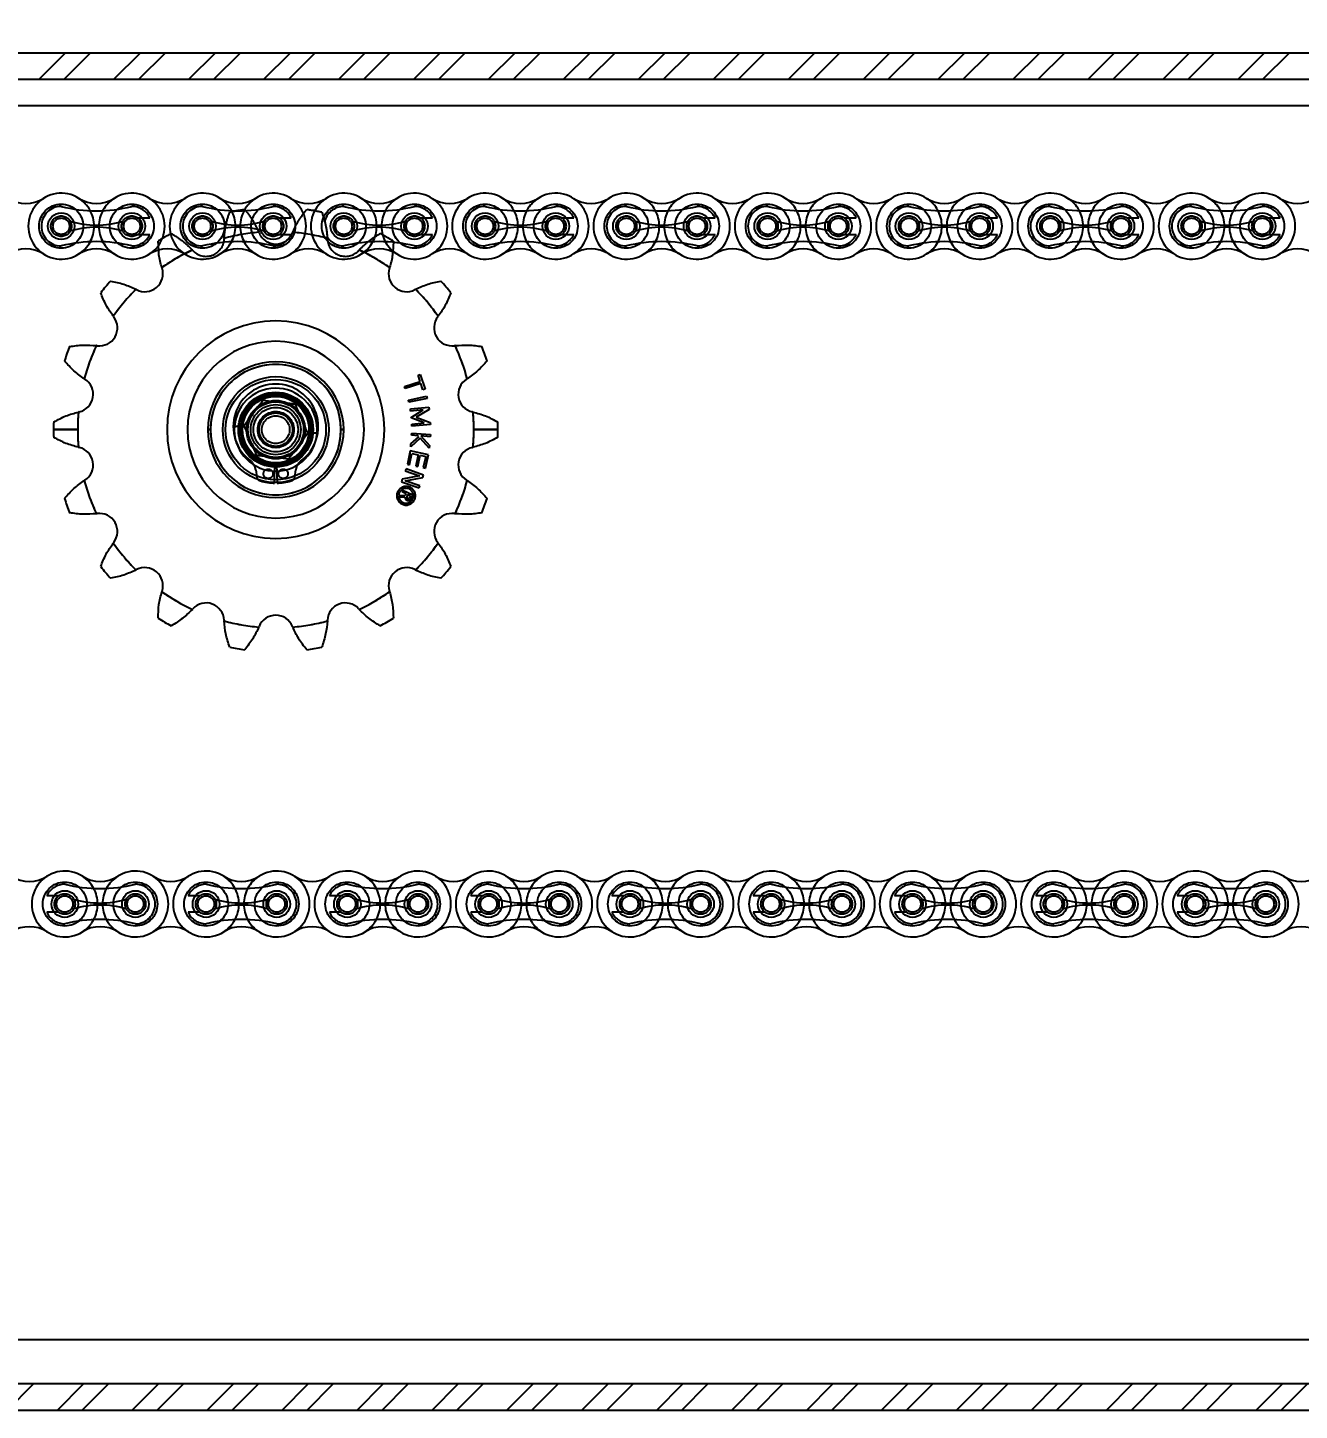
# Model space of a CAD drawing. Header units: metres. Extents: x 0 to 21025, y 0 to 14850.
# Drawn here: x 4385.1 to 4613.7, y 6190.9 to 6439.4 of the extents above; entities that cross this region are included whole.
import ezdxf

# ---------------------------------------------------------------- set-up
doc = ezdxf.new("R2010")
doc.units = ezdxf.units.M
doc.header["$LTSCALE"] = 25
doc.linetypes.add('HIDDEN2', pattern=[4.7625, 3.175, -1.5875])
for name, color, linetype in [('18_COTAS', 7, 'Continuous'), ('SHA', 7, 'Continuous'), ('SL4', 4, 'Continuous'), ('ST1', 7, 'HIDDEN2')]:
    doc.layers.add(name, color=color, linetype=linetype)
doc.styles.add('ROMANS', font='ROMANS.SHX')
doc.dimstyles.new('25___1-25', dxfattribs={"dimscale": 25, "dimtxt": 2.5, "dimasz": 2, "dimexe": 1.5, "dimexo": 1, "dimgap": 0.5, "dimtad": 1, "dimzin": 12, "dimtxsty": 'ROMANS', "dimcen": 0, "dimclrd": 256, "dimclre": 256, "dimclrt": 3, "dimazin": 3, "dimtfac": 1, "dimtmove": 0, "dimatfit": 0, "dimfxl": 1, "dimlwd": -1, "dimlwe": -1, "dimarcsym": 0})
pattern_1 = [(45, (-2913.5705, 2928.034), (-6.735192, 6.735192), []), (45, (-2909.08, 2928.034), (-6.735192, 6.735192), [])]

# ---------------------------------------------------------------- blocks, each defined once
blk = doc.blocks.new('*D13')
at = {"layer": '18_COTAS', "transparency": 16777216}
for p, q in [((2083.56, 6357.87), (2083.56, 7037.95)), ((6382.51, 6357.87), (6382.51, 7037.95)), ((2133.56, 7000.45), (6332.51, 7000.45))]:
    blk.add_line(p, q, dxfattribs=at)
for points in [[(2133.56, 7008.78), (2133.56, 6992.11), (2083.56, 7000.45)], [(6332.51, 7008.78), (6332.51, 6992.11), (6382.51, 7000.45)]]:
    blk.add_solid(points, dxfattribs=at)
at = {"layer": 'Defpoints', "color": 0, "transparency": 16777216}
for p in [(6382.51, 7000.45), (2083.56, 6332.87), (6382.51, 6332.87)]:
    blk.add_point(p, dxfattribs=at)
at = {"layer": '18_COTAS', "color": 3, "transparency": 16777216, "insert": (4233.04, 7050.15), "char_height": 62.5, "attachment_point": 5, "style": 'ROMANS'}
blk.add_mtext('4298,95', dxfattribs=at)

msp = doc.modelspace()

# ---------------------------------------------------------------- hatches: boundary and pattern name
at = {"layer": 'SHA'}
h = msp.add_hatch(dxfattribs=at)
h.set_pattern_fill('ANSI32', color=256, style=0)
h.set_pattern_definition(pattern_1)
h.paths.add_polyline_path([(5535.514, 6434.865), (4210.539, 6434.865), (4210.539, 6430.103), (5535.514, 6430.103)], flags=0)
h = msp.add_hatch(dxfattribs=at)
h.set_pattern_fill('ANSI32', color=256, style=0)
h.set_pattern_definition(pattern_1)
h.paths.add_polyline_path([(4210.539, 6190.865), (5535.514, 6190.865), (5535.514, 6195.628), (4210.539, 6195.628)], flags=0)

# ---------------------------------------------------------------- linework, layer by layer
at = {"layer": 'SL4'}
for p, q in [((4210.539, 6434.865), (5535.514, 6434.865)), ((4210.539, 6430.103), (5535.514, 6430.103)), ((5535.514, 6425.34), (4210.539, 6425.34)), ((4394.089, 6367.135), (4389.757, 6367.135)), ((4417.482, 6367.135), (4417.97, 6367.135)), ((4441.423, 6367.135), (4441.912, 6367.135)), ((4469.637, 6367.135), (4465.304, 6367.135)), ((4210.539, 6203.628), (5535.514, 6203.628)), ((5535.514, 6195.628), (4210.539, 6195.628)), ((5535.514, 6190.865), (4210.539, 6190.865))]:
    msp.add_line(p, q, dxfattribs=at)
for centre, radius in [((4391.129, 6403.705), 2.399), ((4403.829, 6403.705), 2.399), ((4416.529, 6403.705), 2.399), ((4429.229, 6403.705), 2.398), ((4441.929, 6403.705), 2.399), ((4454.629, 6403.705), 2.399), ((4467.329, 6403.705), 2.399), ((4480.029, 6403.705), 2.398), ((4492.729, 6403.705), 2.399), ((4505.429, 6403.705), 2.399), ((4518.129, 6403.705), 2.399), ((4530.829, 6403.705), 2.398), ((4543.529, 6403.705), 2.399), ((4556.229, 6403.705), 2.399), ((4568.929, 6403.705), 2.398), ((4581.629, 6403.705), 2.398), ((4594.329, 6403.705), 2.399), ((4607.029, 6403.705), 2.399), ((4429.697, 6367.135), 9.525), ((4429.697, 6367.135), 9.025), ((4391.768, 6281.87), 2.399), ((4404.468, 6281.87), 2.399), ((4417.168, 6281.87), 2.399), ((4429.868, 6281.87), 2.399), ((4442.568, 6281.87), 2.399), ((4455.268, 6281.87), 2.399), ((4467.968, 6281.87), 2.399), ((4480.668, 6281.87), 2.399), ((4493.368, 6281.87), 2.398), ((4506.068, 6281.87), 2.398), ((4518.768, 6281.87), 2.399), ((4531.468, 6281.87), 2.399), ((4544.168, 6281.87), 2.398), ((4556.868, 6281.87), 2.398), ((4569.568, 6281.87), 2.399), ((4582.268, 6281.87), 2.399), ((4594.968, 6281.87), 2.398), ((4607.668, 6281.87), 2.398)]:
    msp.add_circle(centre, radius, dxfattribs=at)
for centre, radius, start, end in [((4391.129, 6403.705), 5.92, 57.56669, 302.43331), ((4403.829, 6403.705), 5.92, 237.56669, 122.43331), ((4416.529, 6403.705), 5.92, 57.56669, 302.43331), ((4429.229, 6403.705), 5.92, 237.56669, 122.43331), ((4441.929, 6403.705), 5.92, 57.56669, 302.43331), ((4454.629, 6403.705), 5.92, 237.56669, 122.43331), ((4467.329, 6403.705), 5.92, 57.56669, 302.43331), ((4480.029, 6403.705), 5.92, 237.56669, 122.43331), ((4492.729, 6403.705), 5.92, 57.56669, 302.43331), ((4505.429, 6403.705), 5.92, 237.56669, 122.43331), ((4518.129, 6403.705), 5.92, 57.56669, 302.43331), ((4530.829, 6403.705), 5.92, 237.56669, 122.43331), ((4543.529, 6403.705), 5.92, 57.56669, 302.43331), ((4556.229, 6403.705), 5.92, 237.56669, 122.43331), ((4568.929, 6403.705), 5.92, 57.56669, 302.43331), ((4581.629, 6403.705), 5.92, 237.56669, 122.43331), ((4594.329, 6403.705), 5.92, 57.56669, 302.43331), ((4607.029, 6403.705), 5.92, 237.56669, 122.43331), ((4384.779, 6413.698), 5.92, 237.56669, 302.43331), ((4397.479, 6413.698), 5.92, 237.56669, 302.43331), ((4410.179, 6413.698), 5.92, 237.56669, 302.43331), ((4422.879, 6413.698), 5.92, 237.56669, 302.43331), ((4435.579, 6413.698), 5.92, 237.56669, 302.43331), ((4448.279, 6413.698), 5.92, 237.56669, 302.43331), ((4460.979, 6413.698), 5.92, 237.56669, 302.43331), ((4473.679, 6413.698), 5.92, 237.56669, 302.43331), ((4486.379, 6413.698), 5.92, 237.56669, 302.43331), ((4499.079, 6413.698), 5.92, 237.56669, 302.43331), ((4511.779, 6413.698), 5.92, 237.56669, 302.43331), ((4524.479, 6413.698), 5.92, 237.56669, 302.43331), ((4537.179, 6413.698), 5.92, 237.56669, 302.43331), ((4549.879, 6413.698), 5.92, 237.56669, 302.43331), ((4562.579, 6413.698), 5.92, 237.56669, 302.43331), ((4575.279, 6413.698), 5.92, 237.56669, 302.43331), ((4587.979, 6413.698), 5.92, 237.56669, 302.43331), ((4600.679, 6413.698), 5.92, 237.56669, 302.43331), ((4613.379, 6413.698), 5.92, 237.56669, 302.43331), ((4384.779, 6393.712), 5.92, 57.56669, 122.43331), ((4397.479, 6393.712), 5.92, 57.56669, 122.43331), ((4410.179, 6393.712), 5.92, 57.56669, 122.43331), ((4422.879, 6393.712), 5.92, 57.56669, 122.43331), ((4435.579, 6393.712), 5.92, 57.56669, 122.43331), ((4448.279, 6393.712), 5.92, 57.56669, 122.43331), ((4460.979, 6393.712), 5.92, 57.56669, 122.43331), ((4473.679, 6393.712), 5.92, 57.56669, 122.43331), ((4486.379, 6393.712), 5.92, 57.56669, 122.43331), ((4499.079, 6393.712), 5.92, 57.56669, 122.43331), ((4511.779, 6393.712), 5.92, 57.56669, 122.43331), ((4524.479, 6393.712), 5.92, 57.56669, 122.43331), ((4537.179, 6393.712), 5.92, 57.56669, 122.43331), ((4549.879, 6393.712), 5.92, 57.56669, 122.43331), ((4562.579, 6393.712), 5.92, 57.56669, 122.43331), ((4575.279, 6393.712), 5.92, 57.56669, 122.43331), ((4587.979, 6393.712), 5.92, 57.56669, 122.43331), ((4600.679, 6393.712), 5.92, 57.56669, 122.43331), ((4613.379, 6393.712), 5.92, 57.56669, 122.43331), ((4429.697, 6367.135), 35.607, 117.41859, 125.09934), ((4429.697, 6367.135), 35.607, 54.90066, 63.56626), ((4406.173, 6395.17), 3.238, 242.5, 17.5), ((4423.939, 6400.772), 15.39, 197.01769, 197.5), ((4453.221, 6395.17), 3.238, 162.5, 297.5), ((4435.455, 6400.772), 15.39, 342.5, 342.98231), ((4429.697, 6367.135), 39.94, 138.03204, 141.96796), ((4429.697, 6367.135), 35.607, 134.90066, 145.09934), ((4397.571, 6378.647), 15.39, 62.5, 62.98231), ((4461.822, 6378.647), 15.39, 117.01769, 117.5), ((4429.697, 6367.135), 35.607, 34.90066, 45.09934), ((4429.697, 6367.135), 39.94, 38.03204, 41.96796), ((4398.003, 6385.434), 3.238, 262.5, 37.5), ((4412.782, 6396.774), 15.39, 217.01769, 217.5), ((4461.391, 6385.434), 3.238, 142.5, 277.5), ((4446.612, 6396.774), 15.39, 322.5, 322.98231), ((4429.697, 6367.135), 19.544, 0, 180), ((4429.697, 6367.135), 35.607, 154.90066, 165.09934), ((4395.571, 6366.965), 15.39, 82.5, 82.98231), ((4429.697, 6367.135), 15.88, 0, 180), ((4463.822, 6366.965), 15.39, 97.01769, 97.5), ((4429.697, 6367.135), 35.607, 14.90066, 25.09934), ((4429.697, 6367.135), 39.94, 158.03204, 161.96796), ((4429.697, 6367.135), 39.94, 18.03204, 21.96796), ((4429.697, 6367.135), 12.215, 0, 180), ((4429.697, 6367.135), 11.726, 0, 180), ((4393.656, 6373.49), 3.238, 282.5, 57.5), ((4403.665, 6389.201), 15.39, 237.01769, 237.5), ((4465.738, 6373.49), 3.238, 122.5, 257.5), ((4455.729, 6389.201), 15.39, 302.5, 302.98231), ((4429.697, 6367.135), 35.607, 174.90066, 180), ((4397.687, 6355.304), 15.39, 102.5, 102.98231), ((4461.706, 6355.304), 15.39, 77.01769, 77.5), ((4429.697, 6367.135), 35.607, 0, 5.09934), ((4429.697, 6367.135), 39.94, 178.03204, 180), ((4429.697, 6367.135), 39.94, 0, 1.96796), ((4429.697, 6367.135), 39.94, 180, 181.96796), ((4429.697, 6367.135), 35.607, 180, 185.09934), ((4429.697, 6367.135), 19.544, 180, 0), ((4429.697, 6367.135), 15.88, 180, 0), ((4429.697, 6367.135), 12.215, 180, 0), ((4429.697, 6367.135), 11.726, 180, 0), ((4429.697, 6367.135), 35.607, 354.90066, 0), ((4429.697, 6367.135), 39.94, 358.03204, 0), ((4397.687, 6378.967), 15.39, 257.01769, 257.5), ((4393.656, 6360.78), 3.238, 302.5, 77.5), ((4465.738, 6360.78), 3.238, 102.5, 237.5), ((4461.706, 6378.967), 15.39, 282.5, 282.98231), ((4403.665, 6345.069), 15.39, 122.5, 122.98231), ((4429.697, 6367.135), 35.607, 194.90066, 205.09934), ((4429.697, 6367.135), 35.607, 334.90066, 345.09934), ((4455.729, 6345.069), 15.39, 57.01769, 57.5), ((4429.697, 6367.135), 39.94, 198.03204, 201.96796), ((4429.697, 6367.135), 39.94, 338.03204, 341.96796), ((4395.571, 6367.306), 15.39, 277.01769, 277.5), ((4398.003, 6348.837), 3.238, 322.5, 97.5), ((4461.391, 6348.837), 3.238, 82.5, 217.5), ((4463.822, 6367.306), 15.39, 262.5, 262.98231), ((4412.782, 6337.497), 15.39, 142.5, 142.98231), ((4429.697, 6367.135), 35.607, 214.90066, 225.09934), ((4429.697, 6367.135), 35.607, 314.90066, 325.09934), ((4446.612, 6337.497), 15.39, 37.01769, 37.5), ((4429.697, 6367.135), 39.94, 218.03204, 221.96796), ((4429.697, 6367.135), 39.94, 318.03204, 321.96796), ((4397.571, 6355.624), 15.39, 297.01769, 297.5), ((4406.173, 6339.1), 3.238, 342.5, 117.5), ((4453.221, 6339.1), 3.238, 62.5, 197.5), ((4461.822, 6355.624), 15.39, 242.5, 242.98231), ((4423.939, 6333.499), 15.39, 162.5, 162.98231), ((4429.697, 6367.135), 35.607, 234.90066, 245.09934), ((4429.697, 6367.135), 35.607, 294.90066, 305.09934), ((4435.455, 6333.499), 15.39, 17.01769, 17.5), ((4403.445, 6345.33), 15.39, 317.01769, 317.5), ((4417.18, 6332.745), 3.238, 2.5, 137.5), ((4442.214, 6332.745), 3.238, 42.5, 177.5), ((4455.948, 6345.33), 15.39, 222.5, 222.98231), ((4429.697, 6367.135), 39.94, 238.03204, 241.96796), ((4435.79, 6333.558), 15.39, 182.5, 182.98231), ((4429.697, 6367.135), 35.607, 254.90066, 265.09934), ((4429.697, 6330.538), 3.238, 22.5, 157.5), ((4429.697, 6367.135), 35.607, 274.90066, 285.09934), ((4423.603, 6333.558), 15.39, 357.01769, 357.5), ((4429.697, 6367.135), 39.94, 298.03204, 301.96796), ((4412.486, 6337.667), 15.39, 337.01769, 337.5), ((4446.907, 6337.667), 15.39, 202.5, 202.98231), ((4429.697, 6367.135), 39.94, 258.03204, 261.96796), ((4429.697, 6367.135), 39.94, 278.03204, 281.96796), ((4391.768, 6281.87), 5.92, 57.56669, 302.43331), ((4404.468, 6281.87), 5.92, 237.56669, 122.43331), ((4417.168, 6281.87), 5.92, 57.56669, 302.43331), ((4429.868, 6281.87), 5.92, 237.56669, 122.43331), ((4442.568, 6281.87), 5.92, 57.56669, 302.43331), ((4455.268, 6281.87), 5.92, 237.56669, 122.43331), ((4467.968, 6281.87), 5.92, 57.56669, 302.43331), ((4480.668, 6281.87), 5.92, 237.56669, 122.43331), ((4493.368, 6281.87), 5.92, 57.56669, 302.43331), ((4506.068, 6281.87), 5.92, 237.56669, 122.43331), ((4518.768, 6281.87), 5.92, 57.56669, 302.43331), ((4531.468, 6281.87), 5.92, 237.56669, 122.43331), ((4544.168, 6281.87), 5.92, 57.56669, 302.43331), ((4556.868, 6281.87), 5.92, 237.56669, 122.43331), ((4569.568, 6281.87), 5.92, 57.56669, 302.43331), ((4582.268, 6281.87), 5.92, 237.56669, 122.43331), ((4594.968, 6281.87), 5.92, 57.56669, 302.43331), ((4607.668, 6281.87), 5.92, 237.56669, 122.43331), ((4385.418, 6291.863), 5.92, 237.56669, 302.43331), ((4398.118, 6291.863), 5.92, 237.56669, 302.43331), ((4410.818, 6291.863), 5.92, 237.56669, 302.43331), ((4423.518, 6291.863), 5.92, 237.56669, 302.43331), ((4436.218, 6291.863), 5.92, 237.56669, 302.43331), ((4448.918, 6291.863), 5.92, 237.56669, 302.43331), ((4461.618, 6291.863), 5.92, 237.56669, 302.43331), ((4474.318, 6291.863), 5.92, 237.56669, 302.43331), ((4487.018, 6291.863), 5.92, 237.56669, 302.43331), ((4499.718, 6291.863), 5.92, 237.56669, 302.43331), ((4512.418, 6291.863), 5.92, 237.56669, 302.43331), ((4525.118, 6291.863), 5.92, 237.56669, 302.43331), ((4537.818, 6291.863), 5.92, 237.56669, 302.43331), ((4550.518, 6291.863), 5.92, 237.56669, 302.43331), ((4563.218, 6291.863), 5.92, 237.56669, 302.43331), ((4575.918, 6291.863), 5.92, 237.56669, 302.43331), ((4588.618, 6291.863), 5.92, 237.56669, 302.43331), ((4601.318, 6291.863), 5.92, 237.56669, 302.43331), ((4614.018, 6291.863), 5.92, 237.56669, 302.43331), ((4385.418, 6271.877), 5.92, 57.56669, 122.43331), ((4398.118, 6271.877), 5.92, 57.56669, 122.43331), ((4410.818, 6271.877), 5.92, 57.56669, 122.43331), ((4423.518, 6271.877), 5.92, 57.56669, 122.43331), ((4436.218, 6271.877), 5.92, 57.56669, 122.43331), ((4448.918, 6271.877), 5.92, 57.56669, 122.43331), ((4461.618, 6271.877), 5.92, 57.56669, 122.43331), ((4474.318, 6271.877), 5.92, 57.56669, 122.43331), ((4487.018, 6271.877), 5.92, 57.56669, 122.43331), ((4499.718, 6271.877), 5.92, 57.56669, 122.43331), ((4512.418, 6271.877), 5.92, 57.56669, 122.43331), ((4525.118, 6271.877), 5.92, 57.56669, 122.43331), ((4537.818, 6271.877), 5.92, 57.56669, 122.43331), ((4550.518, 6271.877), 5.92, 57.56669, 122.43331), ((4563.218, 6271.877), 5.92, 57.56669, 122.43331), ((4575.918, 6271.877), 5.92, 57.56669, 122.43331), ((4588.618, 6271.877), 5.92, 57.56669, 122.43331), ((4601.318, 6271.877), 5.92, 57.56669, 122.43331), ((4614.018, 6271.877), 5.92, 57.56669, 122.43331)]:
    msp.add_arc(centre, radius, start, end, dxfattribs=at)
for points, knots in [([(4409.223, 6396.268), (4409.005, 6397.036), (4408.714, 6398.061), (4408.669, 6399.085), (4408.658, 6399.342)], [0, 0, 0, 0, 0.7492039, 1, 1, 1, 1]), ([(4450.715, 6399.022), (4450.708, 6398.872), (4450.661, 6397.954), (4450.394, 6397.036), (4450.171, 6396.268)], [0, 0, 0, 0, 0.1636151, 1, 1, 1, 1]), ([(4400.001, 6393.844), (4400.8, 6393.684), (4402.353, 6393.374), (4403.841, 6392.689), (4404.562, 6392.357)], [0, 0, 0, 0, 0.5152637, 1, 1, 1, 1]), ([(4454.831, 6392.357), (4455.553, 6392.689), (4457.041, 6393.374), (4458.593, 6393.684), (4459.393, 6393.844)], [0, 0, 0, 0, 0.48473618, 1, 1, 1, 1]), ([(4400.493, 6387.508), (4400.041, 6388.161), (4399.108, 6389.508), (4398.533, 6390.982), (4398.237, 6391.742)], [0, 0, 0, 0, 0.4847365, 1, 1, 1, 1]), ([(4461.156, 6391.742), (4460.86, 6390.982), (4460.285, 6389.508), (4459.352, 6388.161), (4458.9, 6387.508)], [0, 0, 0, 0, 0.5152633, 1, 1, 1, 1]), ([(4392.657, 6382.076), (4393.463, 6382.2), (4395.027, 6382.44), (4396.66, 6382.305), (4397.451, 6382.24)], [0, 0, 0, 0, 0.5152562, 1, 1, 1, 1]), ([(4461.942, 6382.24), (4462.733, 6382.305), (4464.366, 6382.44), (4465.93, 6382.2), (4466.737, 6382.076)], [0, 0, 0, 0, 0.4847219, 1, 1, 1, 1]), ([(4395.287, 6376.292), (4394.638, 6376.75), (4393.301, 6377.697), (4392.257, 6378.886), (4391.718, 6379.499)], [0, 0, 0, 0, 0.4847361, 1, 1, 1, 1]), ([(4467.675, 6379.499), (4467.137, 6378.886), (4466.092, 6377.697), (4464.755, 6376.75), (4464.107, 6376.292)], [0, 0, 0, 0, 0.5152637, 1, 1, 1, 1]), ([(4389.78, 6368.507), (4390.496, 6368.899), (4391.884, 6369.659), (4393.464, 6370.091), (4394.23, 6370.3)], [0, 0, 0, 0, 0.5152541, 1, 1, 1, 1]), ([(4465.163, 6370.3), (4465.929, 6370.091), (4467.509, 6369.659), (4468.898, 6368.899), (4469.613, 6368.507)], [0, 0, 0, 0, 0.4847248, 1, 1, 1, 1]), ([(4394.23, 6363.97), (4393.464, 6364.18), (4391.884, 6364.612), (4390.496, 6365.372), (4389.78, 6365.764)], [0, 0, 0, 0, 0.4847248, 1, 1, 1, 1]), ([(4469.613, 6365.764), (4468.898, 6365.372), (4467.509, 6364.612), (4465.929, 6364.18), (4465.163, 6363.97)], [0, 0, 0, 0, 0.5152541, 1, 1, 1, 1]), ([(4391.718, 6354.772), (4392.257, 6355.385), (4393.301, 6356.574), (4394.638, 6357.52), (4395.287, 6357.979)], [0, 0, 0, 0, 0.5152637, 1, 1, 1, 1]), ([(4464.107, 6357.979), (4464.755, 6357.52), (4466.092, 6356.574), (4467.137, 6355.385), (4467.675, 6354.772)], [0, 0, 0, 0, 0.484736, 1, 1, 1, 1]), ([(4397.451, 6352.031), (4396.66, 6351.966), (4395.028, 6351.831), (4393.463, 6352.071), (4392.657, 6352.194)], [0, 0, 0, 0, 0.4847219, 1, 1, 1, 1]), ([(4466.737, 6352.194), (4465.931, 6352.071), (4464.366, 6351.831), (4462.733, 6351.966), (4461.942, 6352.031)], [0, 0, 0, 0, 0.5152562, 1, 1, 1, 1]), ([(4398.237, 6342.528), (4398.533, 6343.288), (4399.108, 6344.763), (4400.041, 6346.11), (4400.493, 6346.762)], [0, 0, 0, 0, 0.5152633, 1, 1, 1, 1]), ([(4458.9, 6346.762), (4459.352, 6346.11), (4460.285, 6344.763), (4460.86, 6343.288), (4461.156, 6342.528)], [0, 0, 0, 0, 0.4847365, 1, 1, 1, 1]), ([(4404.562, 6341.913), (4403.841, 6341.581), (4402.353, 6340.896), (4400.8, 6340.587), (4400.001, 6340.427)], [0, 0, 0, 0, 0.48473618, 1, 1, 1, 1]), ([(4459.393, 6340.427), (4458.593, 6340.587), (4457.041, 6340.896), (4455.553, 6341.581), (4454.831, 6341.913)], [0, 0, 0, 0, 0.5152637, 1, 1, 1, 1]), ([(4408.551, 6333.252), (4408.569, 6334.068), (4408.605, 6335.65), (4409.021, 6337.235), (4409.223, 6338.003)], [0, 0, 0, 0, 0.5152602, 1, 1, 1, 1]), ([(4450.171, 6338.003), (4450.372, 6337.235), (4450.789, 6335.65), (4450.824, 6334.068), (4450.843, 6333.252)], [0, 0, 0, 0, 0.4847353, 1, 1, 1, 1]), ([(4414.704, 6334.838), (4414.14, 6334.279), (4412.976, 6333.127), (4411.623, 6332.305), (4410.926, 6331.881)], [0, 0, 0, 0, 0.4847365, 1, 1, 1, 1]), ([(4421.415, 6328.063), (4421.153, 6328.836), (4420.645, 6330.335), (4420.494, 6331.966), (4420.421, 6332.757)], [0, 0, 0, 0, 0.5152541, 1, 1, 1, 1]), ([(4438.972, 6332.757), (4438.899, 6331.967), (4438.748, 6330.335), (4438.24, 6328.836), (4437.979, 6328.063)], [0, 0, 0, 0, 0.4847248, 1, 1, 1, 1]), ([(4448.467, 6331.881), (4447.77, 6332.305), (4446.417, 6333.127), (4445.253, 6334.279), (4444.689, 6334.838)], [0, 0, 0, 0, 0.5152633, 1, 1, 1, 1]), ([(4426.655, 6331.658), (4426.316, 6330.94), (4425.616, 6329.459), (4424.626, 6328.224), (4424.116, 6327.587)], [0, 0, 0, 0, 0.4847352, 1, 1, 1, 1]), ([(4435.277, 6327.587), (4434.767, 6328.224), (4433.777, 6329.459), (4433.078, 6330.94), (4432.739, 6331.658)], [0, 0, 0, 0, 0.5152575, 1, 1, 1, 1])]:
    msp.add_open_spline(points, degree=3, knots=knots, dxfattribs=at)
at = {"layer": 'ST1'}
for p, q in [((5535.514, 6425.34), (4210.539, 6425.34)), ((4404.936, 6405.181), (4407.06, 6405.181)), ((4430.336, 6405.181), (4432.46, 6405.181)), ((4455.736, 6405.181), (4457.86, 6405.181)), ((4481.136, 6405.181), (4483.26, 6405.181)), ((4506.536, 6405.181), (4508.66, 6405.181)), ((4531.936, 6405.181), (4534.06, 6405.181)), ((4557.336, 6405.181), (4559.46, 6405.181)), ((4582.736, 6405.181), (4584.86, 6405.181)), ((4608.136, 6405.181), (4610.26, 6405.181)), ((4404.936, 6402.229), (4407.06, 6402.229)), ((4430.336, 6402.229), (4432.46, 6402.229)), ((4455.736, 6402.229), (4457.86, 6402.229)), ((4481.136, 6402.229), (4483.26, 6402.229)), ((4506.536, 6402.229), (4508.66, 6402.229)), ((4531.936, 6402.229), (4534.06, 6402.229)), ((4557.336, 6402.229), (4559.46, 6402.229)), ((4582.736, 6402.229), (4584.86, 6402.229)), ((4608.136, 6402.229), (4610.26, 6402.229)), ((4408.658, 6399.342), (4408.551, 6401.018)), ((4450.843, 6401.018), (4450.715, 6399.022)), ((4452.864, 6374.889), (4455.656, 6375.797)), ((4452.989, 6374.508), (4452.864, 6374.889)), ((4455.78, 6375.415), (4452.989, 6374.508)), ((4455.294, 6376.908), (4455.684, 6377.035)), ((4455.656, 6375.797), (4455.294, 6376.908)), ((4455.684, 6377.035), (4456.531, 6374.433)), ((4456.141, 6374.306), (4455.78, 6375.415)), ((4427.429, 6372.445), (4430.295, 6372.099)), ((4453.542, 6372.452), (4456.814, 6373.152)), ((4453.626, 6372.059), (4453.542, 6372.452)), ((4456.898, 6372.759), (4453.626, 6372.059)), ((4456.531, 6374.433), (4456.141, 6374.306)), ((4456.814, 6373.152), (4456.898, 6372.759)), ((4423.965, 6367.826), (4425.697, 6370.135)), ((4453.89, 6370.87), (4457.222, 6371.17)), ((4453.926, 6370.471), (4453.89, 6370.87)), ((4456.188, 6370.672), (4453.926, 6370.471)), ((4454.028, 6369.332), (4456.188, 6370.672)), ((4457.258, 6370.767), (4454.914, 6369.39)), ((4457.222, 6371.17), (4457.258, 6370.767)), ((4423.246, 6367.7), (4422.273, 6367.785)), ((4422.273, 6367.785), (4423.246, 6367.7)), ((4454.032, 6369.289), (4454.028, 6369.332)), ((4456.395, 6368.354), (4454.032, 6369.289)), ((4454.133, 6368.15), (4456.395, 6368.354)), ((4454.169, 6367.756), (4454.133, 6368.15)), ((4457.501, 6368.055), (4454.169, 6367.756)), ((4454.914, 6369.39), (4457.466, 6368.45)), ((4457.466, 6368.45), (4457.501, 6368.055)), ((4389.757, 6367.135), (4394.089, 6367.135)), ((4417.97, 6367.135), (4417.482, 6367.135)), ((4435.429, 6366.445), (4433.697, 6364.135)), ((4437.12, 6366.486), (4436.147, 6366.571)), ((4436.147, 6366.571), (4437.12, 6366.486)), ((4441.912, 6367.135), (4441.423, 6367.135)), ((4455.638, 6365.586), (4453.965, 6364.069)), ((4454.002, 6364.566), (4455.403, 6365.836)), ((4454.12, 6366.12), (4454.15, 6366.52)), ((4455.213, 6366.038), (4454.12, 6366.12)), ((4454.15, 6366.52), (4457.486, 6366.269)), ((4455.403, 6365.836), (4455.213, 6366.038)), ((4457.301, 6363.818), (4455.638, 6365.586)), ((4455.756, 6365.997), (4457.338, 6364.315)), ((4457.456, 6365.869), (4455.756, 6365.997)), ((4457.486, 6366.269), (4457.456, 6365.869)), ((4465.304, 6367.135), (4469.637, 6367.135)), ((4453.858, 6363.318), (4453.353, 6360.913)), ((4453.754, 6360.829), (4454.177, 6362.84)), ((4457.132, 6362.631), (4453.858, 6363.318)), ((4453.965, 6364.069), (4454.002, 6364.566)), ((4454.177, 6362.84), (4455.275, 6362.61)), ((4455.275, 6362.61), (4454.853, 6360.598)), ((4455.254, 6360.514), (4455.677, 6362.526)), ((4455.677, 6362.526), (4456.648, 6362.322)), ((4456.648, 6362.322), (4456.225, 6360.31)), ((4456.627, 6360.225), (4457.132, 6362.631)), ((4457.338, 6364.315), (4457.301, 6363.818)), ((4426.1, 6359.934), (4426.276, 6358.602)), ((4431.965, 6361.826), (4429.099, 6362.171)), ((4429.447, 6357.539), (4429.535, 6360.937)), ((4429.858, 6360.937), (4429.947, 6357.539)), ((4433.118, 6358.602), (4433.293, 6359.934)), ((4453.122, 6360.094), (4452.988, 6359.716)), ((4456.273, 6358.97), (4453.122, 6360.094)), ((4453.353, 6360.913), (4453.754, 6360.829)), ((4454.853, 6360.598), (4455.254, 6360.514)), ((4456.225, 6360.31), (4456.627, 6360.225)), ((4452.45, 6358.207), (4452.297, 6357.779)), ((4452.297, 6357.779), (4455.449, 6356.657)), ((4455.53, 6358.809), (4452.45, 6358.207)), ((4452.975, 6357.963), (4456.115, 6358.525)), ((4455.584, 6357.035), (4452.975, 6357.963)), ((4452.988, 6359.716), (4455.53, 6358.809)), ((4456.115, 6358.525), (4456.273, 6358.97)), ((4451.895, 6354.962), (4452.066, 6355.322)), ((4452.924, 6354.986), (4451.895, 6354.962)), ((4452.066, 6355.322), (4453.046, 6355.345)), ((4452.401, 6355.949), (4452.542, 6356.246)), ((4453.162, 6355.589), (4452.401, 6355.949)), ((4452.542, 6356.246), (4454.31, 6355.41)), ((4453.046, 6355.345), (4453.162, 6355.589)), ((4453.449, 6355.466), (4453.26, 6355.065)), ((4453.893, 6355.256), (4453.449, 6355.466)), ((4453.706, 6354.861), (4453.893, 6355.256)), ((4454.31, 6355.41), (4453.999, 6354.752)), ((4455.449, 6356.657), (4455.584, 6357.035)), ((4453.373, 6354.74), (4453.239, 6354.458)), ((4453.247, 6354.454), (4453.38, 6354.737)), ((4390.661, 6283.346), (4388.538, 6283.346)), ((4416.061, 6283.346), (4413.938, 6283.346)), ((4441.461, 6283.346), (4439.337, 6283.346)), ((4466.861, 6283.346), (4464.737, 6283.346)), ((4492.261, 6283.346), (4490.137, 6283.346)), ((4517.661, 6283.346), (4515.537, 6283.346)), ((4543.061, 6283.346), (4540.937, 6283.346)), ((4568.461, 6283.346), (4566.337, 6283.346)), ((4593.861, 6283.346), (4591.737, 6283.346)), ((4390.661, 6280.394), (4388.538, 6280.394)), ((4416.061, 6280.394), (4413.938, 6280.394)), ((4441.461, 6280.394), (4439.337, 6280.394)), ((4466.861, 6280.394), (4464.737, 6280.394)), ((4492.261, 6280.394), (4490.137, 6280.394)), ((4517.661, 6280.394), (4515.537, 6280.394)), ((4543.061, 6280.394), (4540.937, 6280.394)), ((4568.461, 6280.394), (4566.337, 6280.394)), ((4593.861, 6280.394), (4591.737, 6280.394)), ((4210.539, 6203.628), (5535.514, 6203.628))]:
    msp.add_line(p, q, dxfattribs=at)
at = {"layer": 'ST1', "flags": 128}
for points in [[(4413.3, 6398.743), (4413.989, 6399.091), (4414.704, 6399.433)], [(4444.689, 6399.433), (4445.404, 6399.091), (4445.548, 6399.02)]]:
    msp.add_lwpolyline(points, dxfattribs=at)
at = {"layer": 'ST1'}
for centre, radius in [((4391.129, 6403.705), 3.96), ((4403.829, 6403.705), 3.96), ((4416.529, 6403.705), 3.96), ((4429.229, 6403.705), 3.96), ((4441.929, 6403.705), 3.96), ((4454.629, 6403.705), 3.96), ((4467.329, 6403.705), 3.96), ((4480.029, 6403.705), 3.96), ((4492.729, 6403.705), 3.96), ((4505.429, 6403.705), 3.96), ((4518.129, 6403.705), 3.96), ((4530.829, 6403.705), 3.96), ((4543.529, 6403.705), 3.96), ((4556.229, 6403.705), 3.96), ((4568.929, 6403.705), 3.96), ((4581.629, 6403.705), 3.96), ((4594.329, 6403.705), 3.96), ((4607.029, 6403.705), 3.96), ((4391.129, 6403.705), 1.845), ((4391.129, 6403.705), 1.476), ((4403.829, 6403.705), 1.845), ((4403.829, 6403.705), 1.476), ((4416.529, 6403.705), 1.845), ((4416.529, 6403.705), 1.476), ((4429.229, 6403.705), 1.845), ((4429.229, 6403.705), 1.476), ((4441.929, 6403.705), 1.845), ((4441.929, 6403.705), 1.476), ((4454.629, 6403.705), 1.845), ((4454.629, 6403.705), 1.476), ((4467.329, 6403.705), 1.845), ((4467.329, 6403.705), 1.476), ((4480.029, 6403.705), 1.845), ((4480.029, 6403.705), 1.476), ((4492.729, 6403.705), 1.845), ((4492.729, 6403.705), 1.476), ((4505.429, 6403.705), 1.845), ((4505.429, 6403.705), 1.476), ((4518.129, 6403.705), 1.845), ((4518.129, 6403.705), 1.476), ((4530.829, 6403.705), 1.845), ((4530.829, 6403.705), 1.476), ((4543.529, 6403.705), 1.845), ((4543.529, 6403.705), 1.476), ((4556.229, 6403.705), 1.845), ((4556.229, 6403.705), 1.476), ((4568.929, 6403.705), 1.845), ((4568.929, 6403.705), 1.476), ((4581.629, 6403.705), 1.845), ((4581.629, 6403.705), 1.476), ((4594.329, 6403.705), 1.845), ((4594.329, 6403.705), 1.476), ((4607.029, 6403.705), 1.845), ((4607.029, 6403.705), 1.476), ((4429.697, 6367.135), 6.725), ((4429.697, 6367.135), 6.475), ((4429.697, 6367.135), 6.2), ((4429.697, 6367.135), 6), ((4429.697, 6367.135), 5.975), ((4429.697, 6367.135), 5.25), ((4429.697, 6367.135), 5), ((4429.697, 6367.135), 4.5), ((4429.697, 6367.135), 4), ((4429.697, 6367.135), 3.25), ((4429.697, 6367.135), 3.2), ((4429.697, 6367.135), 3), ((4429.697, 6367.135), 2.5), ((4428.347, 6359.199), 0.85), ((4431.047, 6359.199), 0.85), ((4391.768, 6281.87), 3.96), ((4404.468, 6281.87), 3.96), ((4417.168, 6281.87), 3.96), ((4429.868, 6281.87), 3.96), ((4442.568, 6281.87), 3.96), ((4455.268, 6281.87), 3.96), ((4467.968, 6281.87), 3.96), ((4480.668, 6281.87), 3.96), ((4493.368, 6281.87), 3.96), ((4506.068, 6281.87), 3.96), ((4518.768, 6281.87), 3.96), ((4531.468, 6281.87), 3.96), ((4544.168, 6281.87), 3.96), ((4556.868, 6281.87), 3.96), ((4569.568, 6281.87), 3.96), ((4582.268, 6281.87), 3.96), ((4594.968, 6281.87), 3.96), ((4607.668, 6281.87), 3.96), ((4391.768, 6281.87), 1.845), ((4391.768, 6281.87), 1.476), ((4404.468, 6281.87), 1.845), ((4404.468, 6281.87), 1.476), ((4417.168, 6281.87), 1.845), ((4417.168, 6281.87), 1.476), ((4429.868, 6281.87), 1.845), ((4429.868, 6281.87), 1.476), ((4442.568, 6281.87), 1.845), ((4442.568, 6281.87), 1.476), ((4455.268, 6281.87), 1.845), ((4455.268, 6281.87), 1.476), ((4467.968, 6281.87), 1.845), ((4467.968, 6281.87), 1.476), ((4480.668, 6281.87), 1.845), ((4480.668, 6281.87), 1.476), ((4493.368, 6281.87), 1.845), ((4493.368, 6281.87), 1.476), ((4506.068, 6281.87), 1.845), ((4506.068, 6281.87), 1.476), ((4518.768, 6281.87), 1.845), ((4518.768, 6281.87), 1.476), ((4531.468, 6281.87), 1.845), ((4531.468, 6281.87), 1.476), ((4544.168, 6281.87), 1.845), ((4544.168, 6281.87), 1.476), ((4556.868, 6281.87), 1.845), ((4556.868, 6281.87), 1.476), ((4569.568, 6281.87), 1.845), ((4569.568, 6281.87), 1.476), ((4582.268, 6281.87), 1.845), ((4582.268, 6281.87), 1.476), ((4594.968, 6281.87), 1.845), ((4594.968, 6281.87), 1.476), ((4607.668, 6281.87), 1.845), ((4607.668, 6281.87), 1.476)]:
    msp.add_circle(centre, radius, dxfattribs=at)
for centre, radius, start, end in [((4391.129, 6403.705), 3.552, 90, 270), ((4397.479, 6432.802), 26.322, 256.04015, 283.95985), ((4391.129, 6403.705), 5.92, 302.43324, 57.56676), ((4403.829, 6403.705), 5.92, 122.43324, 237.56676), ((4403.829, 6403.705), 3.552, 24.55336, 90), ((4416.529, 6403.705), 3.552, 90, 270), ((4422.879, 6432.802), 26.322, 256.04015, 283.95985), ((4416.529, 6403.705), 5.92, 302.43324, 57.56676), ((4429.229, 6403.705), 5.92, 122.43324, 237.56676), ((4429.229, 6403.705), 3.552, 24.55336, 90), ((4441.929, 6403.705), 3.552, 90, 168.70868), ((4448.279, 6432.802), 26.322, 256.04015, 283.95985), ((4441.929, 6403.705), 5.92, 302.43328, 57.56672), ((4454.629, 6403.705), 5.92, 122.43328, 237.56676), ((4454.629, 6403.705), 3.552, 24.55336, 90), ((4467.329, 6403.705), 3.552, 90, 270), ((4473.679, 6432.802), 26.322, 256.04015, 283.95985), ((4467.329, 6403.705), 5.92, 302.43328, 57.56672), ((4480.029, 6403.705), 5.92, 122.43324, 237.56676), ((4480.029, 6403.705), 3.552, 24.55336, 90), ((4492.729, 6403.705), 3.552, 90, 270), ((4499.079, 6432.802), 26.322, 256.04015, 283.95985), ((4492.729, 6403.705), 5.92, 302.43324, 57.56676), ((4505.429, 6403.705), 5.92, 122.43324, 237.56676), ((4505.429, 6403.705), 3.552, 24.55336, 90), ((4518.129, 6403.705), 3.552, 90, 270), ((4524.479, 6432.802), 26.322, 256.04015, 283.95985), ((4518.129, 6403.705), 5.92, 302.43324, 57.56676), ((4530.829, 6403.705), 5.92, 122.43324, 237.56676), ((4530.829, 6403.705), 3.552, 24.55336, 90), ((4543.529, 6403.705), 3.552, 90, 270), ((4549.879, 6432.802), 26.322, 256.04015, 283.95985), ((4543.529, 6403.705), 5.92, 302.43324, 57.56676), ((4556.229, 6403.705), 5.92, 122.43324, 237.56676), ((4556.229, 6403.705), 3.552, 24.55336, 90), ((4568.929, 6403.705), 3.552, 90, 270), ((4575.279, 6432.802), 26.322, 256.04015, 283.95985), ((4568.929, 6403.705), 5.92, 302.43328, 57.56672), ((4581.629, 6403.705), 5.92, 122.43328, 237.56672), ((4581.629, 6403.705), 3.552, 24.55336, 90), ((4594.329, 6403.705), 3.552, 90, 270), ((4600.679, 6432.802), 26.322, 256.04015, 283.95985), ((4594.329, 6403.705), 5.92, 302.43324, 57.56676), ((4607.029, 6403.705), 5.92, 122.43324, 237.56672), ((4607.029, 6403.705), 3.552, 24.55336, 90), ((4397.479, 6420.058), 16.175, 252.993, 287.007), ((4422.879, 6420.058), 16.175, 252.993, 287.007), ((4429.697, 6367.135), 39.94, 98.03204, 101.96796), ((4429.697, 6367.135), 39.94, 78.03204, 81.96796), ((4448.279, 6420.058), 16.175, 252.993, 287.007), ((4473.679, 6420.058), 16.175, 252.993, 287.007), ((4499.079, 6420.058), 16.175, 252.993, 287.007), ((4524.479, 6420.058), 16.175, 252.993, 287.007), ((4549.879, 6420.058), 16.175, 252.993, 287.007), ((4575.279, 6420.058), 16.175, 252.993, 287.007), ((4600.679, 6420.058), 16.175, 252.993, 287.007), ((4397.479, 6387.353), 16.175, 72.993, 107.007), ((4403.829, 6403.705), 3.552, 270, 335.44664), ((4429.697, 6367.135), 39.94, 118.03204, 121.96796), ((4422.879, 6387.353), 16.175, 72.993, 107.007), ((4429.697, 6367.135), 35.607, 94.90066, 105.09934), ((4429.697, 6367.135), 35.607, 94.90066, 105.09934), ((4412.486, 6396.604), 15.39, 22.5, 22.98231), ((4429.697, 6403.732), 3.238, 202.5, 337.5), ((4429.229, 6403.705), 3.552, 270, 335.44664), ((4446.907, 6396.604), 15.39, 157.01769, 157.5), ((4429.697, 6367.135), 35.607, 74.90066, 85.09934), ((4429.697, 6367.135), 35.607, 74.90066, 85.09934), ((4448.279, 6387.353), 16.175, 72.993, 107.007), ((4429.697, 6367.135), 39.94, 58.03204, 61.96796), ((4454.629, 6403.705), 3.552, 270, 335.44664), ((4473.679, 6387.353), 16.175, 72.993, 107.007), ((4480.029, 6403.705), 3.552, 270, 335.44664), ((4499.079, 6387.353), 16.175, 72.993, 107.007), ((4505.429, 6403.705), 3.552, 270, 335.44664), ((4524.479, 6387.353), 16.175, 72.993, 107.007), ((4530.829, 6403.705), 3.552, 270, 335.44664), ((4549.879, 6387.353), 16.175, 72.993, 107.007), ((4556.229, 6403.705), 3.552, 270, 335.44664), ((4575.279, 6387.353), 16.175, 72.993, 107.007), ((4581.629, 6403.705), 3.552, 270, 335.44664), ((4600.679, 6387.353), 16.175, 72.993, 107.007), ((4607.029, 6403.705), 3.552, 270, 335.44664), ((4397.479, 6374.609), 26.322, 76.04015, 103.95985), ((4417.18, 6401.525), 3.238, 222.5, 357.5), ((4422.879, 6374.609), 26.322, 76.04015, 103.95985), ((4435.79, 6400.713), 15.39, 177.01769, 177.5), ((4441.929, 6403.705), 3.552, 210.12751, 270), ((4423.603, 6400.713), 15.39, 2.5, 2.98231), ((4442.214, 6401.525), 3.238, 182.5, 317.5), ((4448.279, 6374.609), 26.322, 76.04015, 103.95985), ((4473.679, 6374.609), 26.322, 76.04015, 103.95985), ((4499.079, 6374.609), 26.322, 76.04015, 103.95985), ((4524.479, 6374.609), 26.322, 76.04015, 103.95985), ((4549.879, 6374.609), 26.322, 76.04015, 103.95985), ((4575.279, 6374.609), 26.322, 76.04015, 103.95985), ((4600.679, 6374.609), 26.322, 76.04015, 103.95985), ((4429.697, 6367.135), 35.607, 114.90066, 125.09934), ((4403.445, 6388.94), 15.39, 42.5, 42.98231), ((4455.948, 6388.94), 15.39, 137.01769, 137.5), ((4429.697, 6367.135), 35.607, 54.90066, 65.09934), ((4429.697, 6367.135), 35.607, 134.90066, 145.09934), ((4429.697, 6367.135), 35.607, 34.90066, 45.09934), ((4429.697, 6367.135), 35.607, 154.90066, 165.09934), ((4429.697, 6367.135), 35.607, 14.90066, 25.09934), ((4429.697, 6367.135), 11.726, 0, 180), ((4429.697, 6367.692), 7.643, 306.50645, 233.49355), ((4429.697, 6367.135), 7.452, 355, 175), ((4429.697, 6367.135), 7.452, 355, 175), ((4429.697, 6367.135), 35.607, 174.90066, 180), ((4429.697, 6367.135), 35.607, 0, 5.09934), ((4429.697, 6367.135), 7.452, 175, 355), ((4429.697, 6367.135), 7.452, 175, 355), ((4429.697, 6367.135), 35.607, 180, 185.09934), ((4429.697, 6367.135), 11.726, 180, 0), ((4429.697, 6367.135), 35.607, 354.90066, 0), ((4423.723, 6359.62), 2.398, 7.5, 53.49355), ((4435.671, 6359.62), 2.398, 126.50645, 172.5), ((4429.697, 6367.135), 35.607, 194.90066, 205.09934), ((4427.019, 6358.7), 0.75, 187.5, 252.39018), ((4429.697, 6367.135), 9.6, 252.39018, 268.50775), ((4429.697, 6367.135), 9.6, 271.49225, 287.60982), ((4432.374, 6358.7), 0.75, 287.60982, 352.5), ((4429.697, 6367.135), 35.607, 334.90066, 345.09934), ((4453.131, 6355.255), 1.673, 90, 270), ((4453.131, 6355.255), 1.339, 90, 270), ((4453.481, 6354.96), 0.558, 177.38053, 244.22985), ((4453.131, 6355.255), 1.673, 270, 90), ((4453.131, 6355.255), 1.339, 270, 90), ((4453.482, 6354.96), 0.245, 154.69547, 243.64226), ((4453.481, 6354.96), 0.245, 245.69677, 336.02659), ((4453.481, 6354.96), 0.558, 245.12571, 338.07454), ((4429.697, 6367.135), 35.607, 214.90066, 225.09934), ((4429.697, 6367.135), 35.607, 314.90066, 325.09934), ((4429.697, 6367.135), 35.607, 234.90066, 245.09934), ((4429.697, 6367.135), 35.607, 294.90066, 305.09934), ((4429.697, 6367.135), 35.607, 254.90066, 265.09934), ((4429.697, 6367.135), 35.607, 274.90066, 285.09934), ((4391.768, 6281.87), 3.552, 90, 155.44664), ((4398.118, 6310.967), 26.322, 256.04015, 283.95985), ((4391.768, 6281.87), 5.92, 302.43324, 57.56672), ((4404.468, 6281.87), 5.92, 122.43328, 237.56672), ((4404.468, 6281.87), 3.552, 270, 90), ((4417.168, 6281.87), 3.552, 90, 155.44664), ((4423.518, 6310.967), 26.322, 256.04015, 283.95985), ((4417.168, 6281.87), 5.92, 302.43324, 57.56676), ((4429.868, 6281.87), 5.92, 122.43328, 237.56676), ((4429.868, 6281.87), 3.552, 270, 90), ((4442.568, 6281.87), 3.552, 90, 155.44664), ((4448.918, 6310.967), 26.322, 256.04015, 283.95985), ((4442.568, 6281.87), 5.92, 302.43324, 57.56676), ((4455.268, 6281.87), 5.92, 122.43328, 237.56676), ((4455.268, 6281.87), 3.552, 270, 90), ((4467.968, 6281.87), 3.552, 90, 155.44664), ((4474.318, 6310.967), 26.322, 256.04015, 283.95985), ((4467.968, 6281.87), 5.92, 302.43324, 57.56672), ((4480.668, 6281.87), 5.92, 122.43328, 237.56672), ((4480.668, 6281.87), 3.552, 270, 90), ((4493.368, 6281.87), 3.552, 90, 155.44664), ((4499.718, 6310.967), 26.322, 256.04015, 283.95985), ((4493.368, 6281.87), 5.92, 302.43324, 57.56676), ((4506.068, 6281.87), 5.92, 122.43328, 237.56676), ((4506.068, 6281.87), 3.552, 270, 90), ((4518.768, 6281.87), 3.552, 90, 155.44664), ((4525.118, 6310.967), 26.322, 256.04015, 283.95985), ((4518.768, 6281.87), 5.92, 302.43328, 57.56672), ((4531.468, 6281.87), 5.92, 122.43328, 237.56672), ((4531.468, 6281.87), 3.552, 270, 90), ((4544.168, 6281.87), 3.552, 90, 155.44664), ((4550.518, 6310.967), 26.322, 256.04015, 283.95985), ((4544.168, 6281.87), 5.92, 302.43324, 57.56676), ((4556.868, 6281.87), 5.92, 122.43328, 237.56676), ((4556.868, 6281.87), 3.552, 270, 90), ((4569.568, 6281.87), 3.552, 90, 155.44664), ((4575.918, 6310.967), 26.322, 256.04015, 283.95985), ((4569.568, 6281.87), 5.92, 302.43328, 57.56676), ((4582.268, 6281.87), 5.92, 122.43328, 237.56672), ((4582.268, 6281.87), 3.552, 270, 90), ((4594.968, 6281.87), 3.552, 90, 155.44664), ((4601.318, 6310.967), 26.322, 256.04015, 283.95985), ((4594.968, 6281.87), 5.92, 302.43324, 57.56676), ((4607.668, 6281.87), 5.92, 122.43328, 237.56672), ((4607.668, 6281.87), 3.552, 270, 90), ((4398.118, 6298.223), 16.175, 252.993, 287.007), ((4423.518, 6298.223), 16.175, 252.993, 287.007), ((4448.918, 6298.223), 16.175, 252.993, 287.007), ((4474.318, 6298.223), 16.175, 252.993, 287.007), ((4499.718, 6298.223), 16.175, 252.993, 287.007), ((4525.118, 6298.223), 16.175, 252.993, 287.007), ((4550.518, 6298.223), 16.175, 252.993, 287.007), ((4575.918, 6298.223), 16.175, 252.993, 287.007), ((4601.318, 6298.223), 16.175, 252.993, 287.007), ((4391.768, 6281.87), 3.552, 204.55336, 270), ((4398.118, 6265.518), 16.175, 72.993, 107.007), ((4417.168, 6281.87), 3.552, 204.55336, 270), ((4423.518, 6265.518), 16.175, 72.993, 107.007), ((4442.568, 6281.87), 3.552, 204.55336, 270), ((4448.918, 6265.518), 16.175, 72.993, 107.007), ((4467.968, 6281.87), 3.552, 204.55336, 270), ((4474.318, 6265.518), 16.175, 72.993, 107.007), ((4493.368, 6281.87), 3.552, 204.55336, 270), ((4499.718, 6265.518), 16.175, 72.993, 107.007), ((4518.768, 6281.87), 3.552, 204.55336, 270), ((4525.118, 6265.518), 16.175, 72.993, 107.007), ((4544.168, 6281.87), 3.552, 204.55336, 270), ((4550.518, 6265.518), 16.175, 72.993, 107.007), ((4569.568, 6281.87), 3.552, 204.55336, 270), ((4575.918, 6265.518), 16.175, 72.993, 107.007), ((4594.968, 6281.87), 3.552, 204.55336, 270), ((4601.318, 6265.518), 16.175, 72.993, 107.007), ((4398.118, 6252.774), 26.322, 76.04015, 103.95985), ((4423.518, 6252.774), 26.322, 76.04015, 103.95985), ((4448.918, 6252.774), 26.322, 76.04015, 103.95985), ((4474.318, 6252.774), 26.322, 76.04015, 103.95985), ((4499.718, 6252.774), 26.322, 76.04015, 103.95985), ((4525.118, 6252.774), 26.322, 76.04015, 103.95985), ((4550.518, 6252.774), 26.322, 76.04015, 103.95985), ((4575.918, 6252.774), 26.322, 76.04015, 103.95985), ((4601.318, 6252.774), 26.322, 76.04015, 103.95985)]:
    msp.add_arc(centre, radius, start, end, dxfattribs=at)
for points, knots in [([(4420.421, 6401.513), (4420.494, 6402.304), (4420.645, 6403.935), (4421.153, 6405.435), (4421.415, 6406.207)], [0, 0, 0, 0, 0.48472482, 1, 1, 1, 1]), ([(4424.116, 6406.684), (4424.626, 6406.047), (4425.616, 6404.812), (4426.316, 6403.331), (4426.655, 6402.613)], [0, 0, 0, 0, 0.5152575, 1, 1, 1, 1]), ([(4432.739, 6402.613), (4433.078, 6403.331), (4433.777, 6404.812), (4434.767, 6406.047), (4435.277, 6406.684)], [0, 0, 0, 0, 0.48473516, 1, 1, 1, 1]), ([(4437.979, 6406.207), (4438.24, 6405.435), (4438.748, 6403.935), (4438.899, 6402.304), (4438.972, 6401.513)], [0, 0, 0, 0, 0.5152541, 1, 1, 1, 1]), ([(4410.926, 6402.39), (4411.623, 6401.966), (4412.976, 6401.144), (4414.14, 6399.991), (4414.704, 6399.433)], [0, 0, 0, 0, 0.5152633, 1, 1, 1, 1]), ([(4444.689, 6399.433), (4445.253, 6399.991), (4446.417, 6401.144), (4447.77, 6401.966), (4448.467, 6402.39)], [0, 0, 0, 0, 0.4847365, 1, 1, 1, 1]), ([(4425.697, 6370.135), (4425.738, 6370.19), (4426.323, 6370.97), (4426.896, 6371.734), (4427.429, 6372.445)], [0, 0, 0, 0, 0.07020058, 1, 1, 1, 1]), ([(4430.295, 6372.099), (4430.363, 6372.091), (4431.33, 6371.975), (4432.279, 6371.86), (4433.161, 6371.754)], [0, 0, 0, 0, 0.0702006, 1, 1, 1, 1]), ([(4433.161, 6371.754), (4433.256, 6371.531), (4433.626, 6370.666), (4434.01, 6369.767), (4434.295, 6369.099)], [0, 0, 0, 0, 0.25755135, 1, 1, 1, 1]), ([(4423.965, 6367.826), (4424.06, 6367.603), (4424.429, 6366.738), (4424.813, 6365.839), (4425.099, 6365.171)], [0, 0, 0, 0, 0.2575513, 1, 1, 1, 1]), ([(4434.295, 6369.099), (4434.398, 6368.858), (4434.782, 6367.959), (4435.155, 6367.085), (4435.429, 6366.445)], [0, 0, 0, 0, 0.2686336, 1, 1, 1, 1]), ([(4425.099, 6365.171), (4425.202, 6364.93), (4425.586, 6364.031), (4425.959, 6363.156), (4426.233, 6362.517)], [0, 0, 0, 0, 0.2686336, 1, 1, 1, 1]), ([(4429.099, 6362.171), (4429.031, 6362.179), (4428.063, 6362.296), (4427.114, 6362.41), (4426.233, 6362.517)], [0, 0, 0, 0, 0.07020058, 1, 1, 1, 1]), ([(4433.697, 6364.135), (4433.656, 6364.081), (4433.071, 6363.301), (4432.498, 6362.536), (4431.965, 6361.826)], [0, 0, 0, 0, 0.0702006, 1, 1, 1, 1])]:
    msp.add_open_spline(points, degree=3, knots=knots, dxfattribs=at)

# ---------------------------------------------------------------- dimensions: what is measured, and where the dimension line sits
at = {"layer": '18_COTAS'}
dim = msp.add_linear_dim(base=(6382.514, 7000.445), p1=(2083.564, 6332.865), p2=(6382.514, 6332.865), dimstyle='25___1-25', dxfattribs=at)
dim.commit()
dim.dimension.update_dxf_attribs({"geometry": '*D13', "text_midpoint": (4233.039, 7050.147)})

doc.saveas('drawing.dxf')
